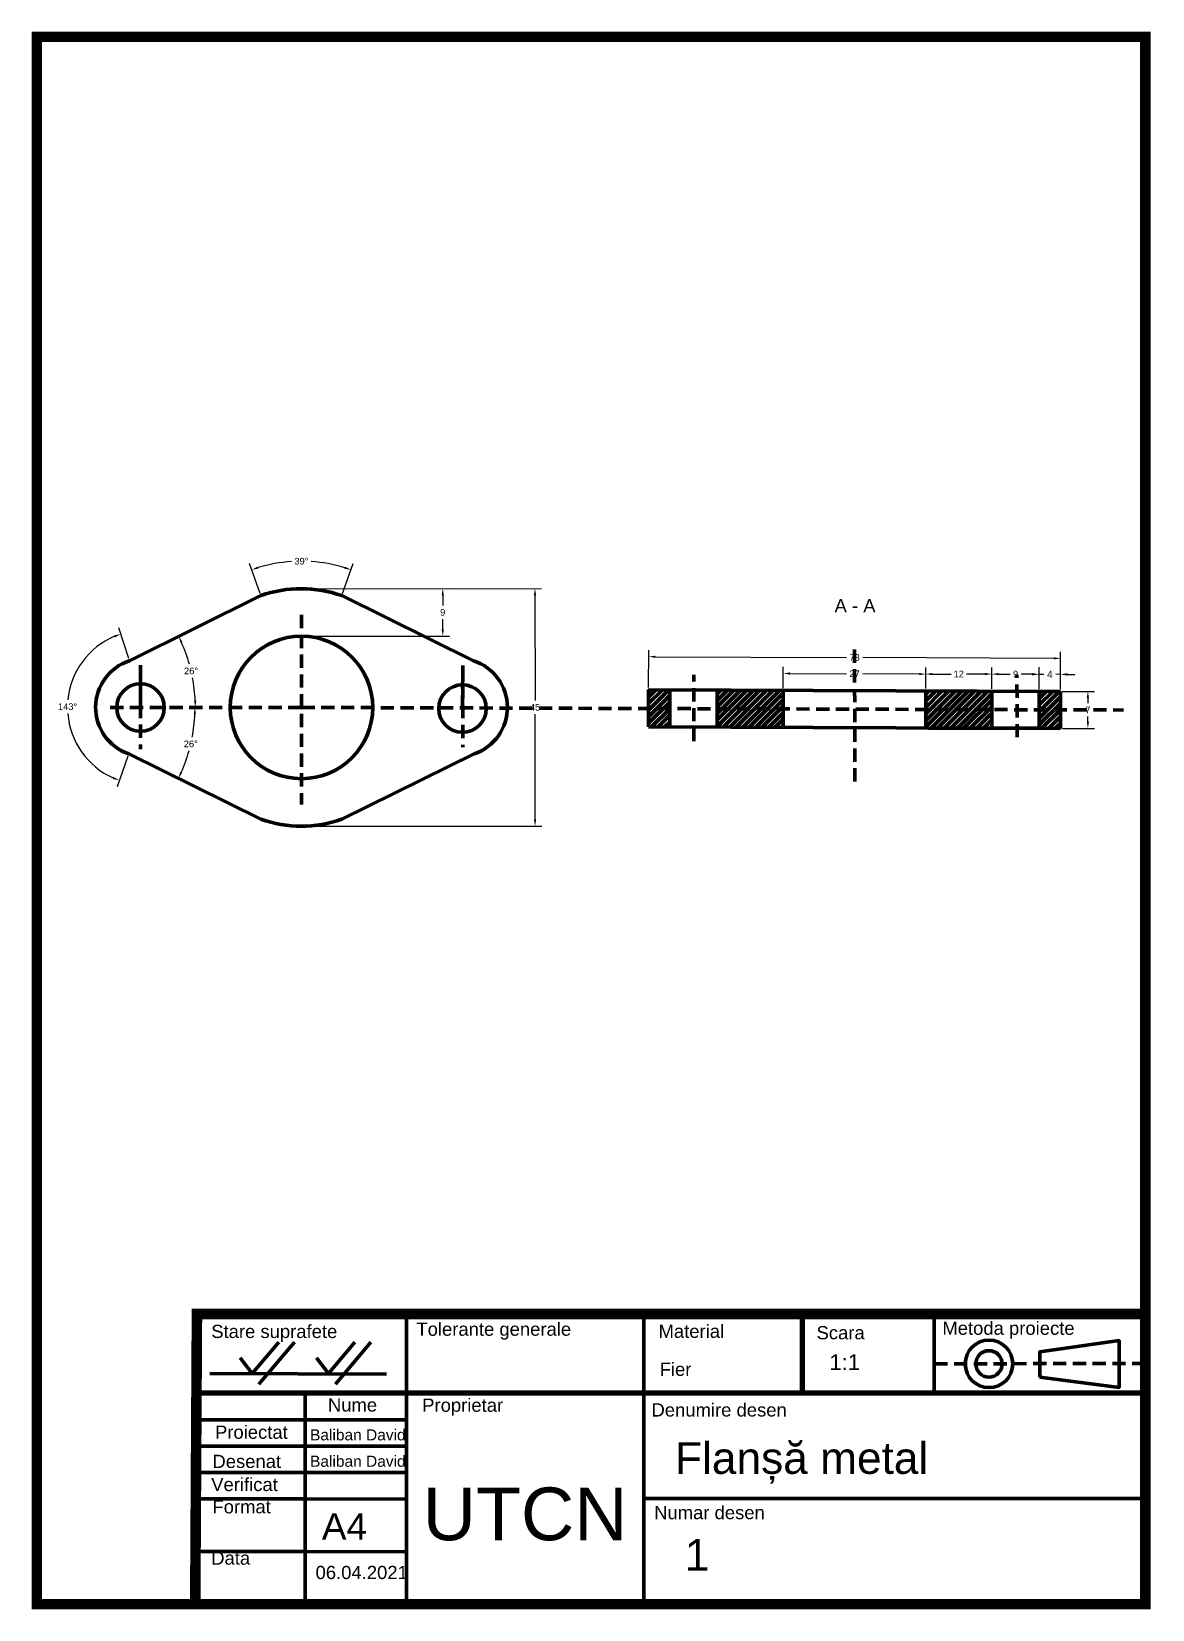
# Model space of a CAD drawing. Header units: inches. Extents: x 9 to 221, y 9 to 308.
import ezdxf

# ---------------------------------------------------------------- set-up
doc = ezdxf.new("R2010")
doc.units = ezdxf.units.IN
doc.header["$LTSCALE"] = 10
doc.header["$MEASUREMENT"] = 0
doc.linetypes.add('HIDDEN', pattern=[0.375, 0.25, -0.125])
doc.layers.add('Dotted1', color=7, linetype='HIDDEN')
doc.layers.add('Dotted2', color=7, linetype='HIDDEN')
doc.styles.get("Standard").update_dxf_attribs({"font": 'arial.ttf'})
doc.dimstyles.get("Standard").update_dxf_attribs({"dimtxt": 0.18, "dimasz": 0.18, "dimexe": 0.18, "dimexo": 0.0625, "dimgap": 0.09, "dimtad": 0, "dimtih": 1, "dimtoh": 1, "dimdec": 4, "dimzin": 0, "dimdsep": 46, "dimtxsty": 'Standard', "dimcen": 0.09, "dimadec": 0, "dimazin": 0, "dimtfac": 1, "dimtdec": 4, "dimtofl": 0, "dimtmove": 0, "dimatfit": 3, "dimfxl": 1, "dimtolj": 1, "dimtzin": 0, "dimarcsym": 0})

# ---------------------------------------------------------------- blocks, each defined once
blk = doc.blocks.new('*D1')
at = {"color": 0, "lineweight": -2, "transparency": 16777216}
for p, q in [((204.32, 182.95), (210.36, 182.95)), ((209.1, 181.69), (209.1, 180.71)), ((209.1, 177.21), (209.1, 178.19)), ((204.32, 175.95), (210.36, 175.95))]:
    blk.add_line(p, q, dxfattribs=at)
at = {"color": 0, "lineweight": 100, "transparency": 16777216}
for points in [[(208.89, 181.69), (209.31, 181.69), (209.1, 182.95)], [(208.89, 177.21), (209.31, 177.21), (209.1, 175.95)]]:
    blk.add_solid(points, dxfattribs=at)
at = {"layer": 'Defpoints', "color": 0, "lineweight": 100, "transparency": 16777216}
for p in [(203.88, 182.95), (203.88, 175.95), (209.1, 175.95)]:
    blk.add_point(p, dxfattribs=at)
at = {"color": 0, "lineweight": 100, "transparency": 16777216, "insert": (209.1, 179.45), "char_height": 1.26, "attachment_point": 5}
blk.add_mtext('\\A1;7', dxfattribs=at)
blk = doc.blocks.new('*D2')
at = {"color": 0, "lineweight": -2, "transparency": 16777216}
for p, q in [((125.88, 183.7), (125.91, 190.79)), ((127.17, 189.53), (163.38, 189.38)), ((202.65, 189.22), (166.44, 189.37)), ((203.88, 183.39), (203.91, 190.48))]:
    blk.add_line(p, q, dxfattribs=at)
at = {"color": 0, "lineweight": 100, "transparency": 16777216}
for points in [[(127.17, 189.74), (127.17, 189.32), (125.91, 189.53)], [(202.65, 189.43), (202.65, 189.01), (203.91, 189.22)]]:
    blk.add_solid(points, dxfattribs=at)
at = {"layer": 'Defpoints', "color": 0, "lineweight": 100, "transparency": 16777216}
for p in [(203.91, 189.22), (125.88, 183.27), (203.88, 182.95)]:
    blk.add_point(p, dxfattribs=at)
at = {"color": 0, "lineweight": 100, "transparency": 16777216, "insert": (164.91, 189.38), "char_height": 1.26, "attachment_point": 5}
blk.add_mtext('\\A1;78', dxfattribs=at)
blk = doc.blocks.new('*D3')
at = {"color": 0, "lineweight": -2, "transparency": 16777216}
for p, q in [((190.88, 183.44), (190.9, 187.51)), ((192.16, 186.24), (194.35, 186.23)), ((198.64, 186.22), (196.44, 186.22)), ((199.88, 183.41), (199.9, 187.47))]:
    blk.add_line(p, q, dxfattribs=at)
at = {"color": 0, "lineweight": 100, "transparency": 16777216}
for points in [[(192.16, 186.45), (192.15, 186.03), (190.9, 186.25)], [(198.64, 186.43), (198.63, 186.01), (199.9, 186.21)]]:
    blk.add_solid(points, dxfattribs=at)
at = {"layer": 'Defpoints', "color": 0, "lineweight": 100, "transparency": 16777216}
for p in [(199.9, 186.21), (190.88, 183.01), (199.88, 182.97)]:
    blk.add_point(p, dxfattribs=at)
at = {"color": 0, "lineweight": 100, "transparency": 16777216, "insert": (195.4, 186.23), "char_height": 1.26, "attachment_point": 5}
blk.add_mtext('\\A1;9', dxfattribs=at)
blk = doc.blocks.new('*D4')
at = {"color": 0, "lineweight": -2, "transparency": 16777216}
for p, q in [((178.39, 183.49), (178.39, 187.51)), ((179.65, 186.25), (183.17, 186.25)), ((189.62, 186.25), (186.1, 186.25)), ((190.88, 183.44), (190.88, 187.51))]:
    blk.add_line(p, q, dxfattribs=at)
at = {"color": 0, "lineweight": 100, "transparency": 16777216}
for points in [[(179.65, 186.46), (179.65, 186.04), (178.39, 186.25)], [(189.62, 186.46), (189.62, 186.04), (190.88, 186.25)]]:
    blk.add_solid(points, dxfattribs=at)
at = {"layer": 'Defpoints', "color": 0, "lineweight": 100, "transparency": 16777216}
for p in [(178.39, 186.25), (178.39, 183.06), (190.88, 183.01)]:
    blk.add_point(p, dxfattribs=at)
at = {"color": 0, "lineweight": 100, "transparency": 16777216, "insert": (184.63, 186.25), "char_height": 1.26, "attachment_point": 5}
blk.add_mtext('\\A1;12', dxfattribs=at)
blk = doc.blocks.new('*D5')
at = {"color": 0, "lineweight": -2, "transparency": 16777216}
for p, q in [((198.55, 186.22), (197.2, 186.22)), ((199.88, 183.44), (199.9, 187.56)), ((199.9, 186.21), (200.75, 186.21)), ((203.9, 186.19), (203.04, 186.2)), ((203.88, 183.42), (203.9, 187.54)), ((205.25, 186.19), (206.6, 186.18))]:
    blk.add_line(p, q, dxfattribs=at)
at = {"color": 0, "lineweight": 100, "transparency": 16777216}
for points in [[(198.55, 186.44), (198.54, 185.99), (199.9, 186.21)], [(205.25, 186.41), (205.24, 185.96), (203.9, 186.19)]]:
    blk.add_solid(points, dxfattribs=at)
at = {"layer": 'Defpoints', "color": 0, "lineweight": 100, "transparency": 16777216}
for p in [(203.9, 186.19), (199.88, 182.97), (203.88, 182.95)]:
    blk.add_point(p, dxfattribs=at)
at = {"color": 0, "lineweight": 100, "transparency": 16777216, "insert": (201.9, 186.2), "char_height": 1.35, "attachment_point": 5}
blk.add_mtext('\\A1;4', dxfattribs=at)
blk = doc.blocks.new('*D6')
at = {"color": 0, "lineweight": -2, "transparency": 16777216}
for p, q in [((151.39, 183.6), (151.4, 187.62)), ((152.66, 186.35), (163.36, 186.31)), ((177.14, 186.25), (166.44, 186.3)), ((178.39, 183.49), (178.4, 187.51))]:
    blk.add_line(p, q, dxfattribs=at)
at = {"color": 0, "lineweight": 100, "transparency": 16777216}
for points in [[(152.66, 186.56), (152.66, 186.14), (151.4, 186.36)], [(177.14, 186.46), (177.14, 186.04), (178.4, 186.25)]]:
    blk.add_solid(points, dxfattribs=at)
at = {"layer": 'Defpoints', "color": 0, "lineweight": 100, "transparency": 16777216}
for p in [(178.4, 186.25), (151.39, 183.16), (178.39, 183.06)]:
    blk.add_point(p, dxfattribs=at)
at = {"color": 0, "lineweight": 100, "transparency": 16777216, "insert": (164.9, 186.3), "char_height": 1.26, "attachment_point": 5}
blk.add_mtext('\\A1;27', dxfattribs=at)
blk = doc.blocks.new('*D7')
at = {"color": 0, "lineweight": -2, "transparency": 16777216}
for p, q in [((60.6, 202.42), (105.62, 202.45)), ((104.36, 201.19), (104.37, 181.22)), ((104.38, 158.71), (104.37, 178.68)), ((60.62, 157.43), (105.64, 157.45))]:
    blk.add_line(p, q, dxfattribs=at)
at = {"color": 0, "lineweight": 100, "transparency": 16777216}
for points in [[(104.57, 201.19), (104.15, 201.19), (104.36, 202.45)], [(104.59, 158.71), (104.17, 158.71), (104.38, 157.45)]]:
    blk.add_solid(points, dxfattribs=at)
at = {"layer": 'Defpoints', "color": 0, "lineweight": 100, "transparency": 16777216}
for p in [(60.16, 202.42), (104.36, 202.45), (60.19, 157.42)]:
    blk.add_point(p, dxfattribs=at)
at = {"color": 0, "lineweight": 100, "transparency": 16777216, "insert": (104.37, 179.95), "char_height": 1.26, "attachment_point": 5}
blk.add_mtext('\\A1;45', dxfattribs=at)
blk = doc.blocks.new('*D8')
at = {"color": 0, "lineweight": -2, "transparency": 16777216}
for p, q in [((60.6, 202.42), (88.15, 202.44)), ((86.89, 201.18), (86.89, 199.21)), ((86.89, 194.7), (86.89, 196.67)), ((60.6, 193.42), (88.16, 193.44))]:
    blk.add_line(p, q, dxfattribs=at)
at = {"color": 0, "lineweight": 100, "transparency": 16777216}
for points in [[(87.1, 201.18), (86.68, 201.18), (86.89, 202.44)], [(87.1, 194.7), (86.68, 194.7), (86.9, 193.44)]]:
    blk.add_solid(points, dxfattribs=at)
at = {"layer": 'Defpoints', "color": 0, "lineweight": 100, "transparency": 16777216}
for p in [(60.16, 202.42), (86.89, 202.44), (60.16, 193.42)]:
    blk.add_point(p, dxfattribs=at)
at = {"color": 0, "lineweight": 100, "transparency": 16777216, "insert": (86.89, 197.94), "char_height": 1.26, "attachment_point": 5}
blk.add_mtext('\\A1;9', dxfattribs=at)
blk = doc.blocks.new('*D9')
at = {"color": 0, "lineweight": -2, "transparency": 16777216}
for start, end in [(15.6582, 23.9743), (2.3785, 10.7195)]:
    blk.add_arc((9.67, 179.92), 30.35, start, end, dxfattribs=at)
at = {"color": 0, "lineweight": 100, "transparency": 16777216}
for points in [[(37.21, 192.17), (37.59, 192.35), (36.87, 193.4)], [(40.21, 181.19), (39.79, 181.18), (40.02, 179.92)]]:
    blk.add_solid(points, dxfattribs=at)
at = {"layer": 'Defpoints', "color": 0, "lineweight": 100, "transparency": 16777216}
for p in [(52.44, 201.12), (27.56, 188.79), (39.67, 184.56), (22.86, 179.92), (60.13, 179.92)]:
    blk.add_point(p, dxfattribs=at)
at = {"color": 0, "lineweight": 100, "transparency": 16777216, "insert": (39.22, 186.84), "char_height": 1.26, "attachment_point": 5}
blk.add_mtext('\\A1;26°', dxfattribs=at)
blk = doc.blocks.new('*D10')
at = {"color": 0, "lineweight": -2, "transparency": 16777216}
for p, q in [((27.42, 189.2), (25.52, 195.04)), ((27.25, 170.71), (25.24, 164.91))]:
    blk.add_line(p, q, dxfattribs=at)
for start, end in [(113.0295, 174.4791), (184.4651, 245.9187)]:
    blk.add_arc((30.45, 179.93), 14.64, start, end, dxfattribs=at)
at = {"color": 0, "lineweight": 100, "transparency": 16777216}
for points in [[(24.65, 193.59), (24.8, 193.2), (25.91, 193.84)], [(24.56, 166.76), (24.4, 166.37), (25.65, 166.1)]]:
    blk.add_solid(points, dxfattribs=at)
at = {"layer": 'Defpoints', "color": 0, "lineweight": 100, "transparency": 16777216}
for p in [(27.56, 188.79), (17.12, 185.95), (30.45, 179.93), (27.4, 171.12)]:
    blk.add_point(p, dxfattribs=at)
at = {"color": 0, "lineweight": 100, "transparency": 16777216, "insert": (15.82, 180.06), "char_height": 1.26, "attachment_point": 5}
blk.add_mtext('\\A1;143°', dxfattribs=at)
blk = doc.blocks.new('*D11')
at = {"color": 0, "lineweight": -2, "transparency": 16777216}
for p, q in [((52.3, 201.53), (50.3, 207.21)), ((67.93, 201.52), (69.93, 207.2))]:
    blk.add_line(p, q, dxfattribs=at)
for start, end in [(93.7548, 106.8518), (73.0827, 86.1796)]:
    blk.add_arc((60.1, 179.39), 28.24, start, end, dxfattribs=at)
at = {"color": 0, "lineweight": 100, "transparency": 16777216}
for points in [[(51.98, 206.22), (51.85, 206.62), (50.72, 206.02)], [(68.38, 206.61), (68.25, 206.21), (69.51, 206.01)]]:
    blk.add_solid(points, dxfattribs=at)
at = {"layer": 'Defpoints', "color": 0, "lineweight": 100, "transparency": 16777216}
for p in [(63.3, 207.45), (52.44, 201.12), (67.78, 201.11), (60.1, 179.39)]:
    blk.add_point(p, dxfattribs=at)
at = {"color": 0, "lineweight": 100, "transparency": 16777216, "insert": (60.12, 207.63), "char_height": 1.26, "attachment_point": 5}
blk.add_mtext('\\A1;39°', dxfattribs=at)
blk = doc.blocks.new('*D12')
at = {"color": 0, "lineweight": -2, "transparency": 16777216}
for start, end in [(349.3008, 357.6224), (336.0677, 344.3645)]:
    blk.add_arc((9.59, 179.92), 30.37, start, end, dxfattribs=at)
at = {"color": 0, "lineweight": 100, "transparency": 16777216}
for points in [[(39.72, 178.67), (40.14, 178.66), (39.95, 179.92)], [(37.53, 167.52), (37.15, 167.7), (36.81, 166.47)]]:
    blk.add_solid(points, dxfattribs=at)
at = {"layer": 'Defpoints', "color": 0, "lineweight": 100, "transparency": 16777216}
for p in [(22.86, 179.92), (60.13, 179.92), (27.4, 171.12), (38.54, 170.77), (52.44, 158.73)]:
    blk.add_point(p, dxfattribs=at)
at = {"color": 0, "lineweight": 100, "transparency": 16777216, "insert": (39.16, 173.01), "char_height": 1.26, "attachment_point": 5}
blk.add_mtext('\\A1;26°', dxfattribs=at)

msp = doc.modelspace()

# ---------------------------------------------------------------- hatches: boundary and pattern name
at = {"lineweight": 100}
h = msp.add_hatch(dxfattribs=at)
h.set_pattern_fill('ANSI31', color=256, scale=7)
h.set_pattern_definition([(45, (49.8852, -48.8003), (-0.6187184, 0.6187184), [])])
h.paths.add_polyline_path([(129.88278, 183.25024), (125.88273, 183.26629), (125.88273, 176.26629), (129.88278, 176.25024)])
h.paths.add_polyline_path([(151.38559, 183.14991), (138.88271, 183.21415), (138.88271, 176.21415), (151.38559, 176.14991)])
h.paths.add_polyline_path([(190.88217, 183.00561), (178.38544, 182.91848), (178.38544, 175.91848), (190.88217, 176.00561)])
h.paths.add_polyline_path([(203.8821, 182.95347), (199.88217, 182.96951), (199.88217, 175.96951), (203.8821, 175.95347)])

# ---------------------------------------------------------------- linework, layer by layer
for p, q in [((27.55756, 188.78729), (52.44427, 201.11563)), ((67.77943, 201.10687), (92.71112, 188.78729)), ((125.88273, 176.26629), (125.88273, 183.26629)), ((125.88273, 183.26629), (203.8821, 182.95347)), ((129.88278, 176.25024), (129.88278, 183.25024)), ((138.88271, 176.21415), (138.88271, 183.21415)), ((151.38559, 176.16401), (151.38559, 183.16401)), ((178.38544, 176.05573), (178.38544, 183.05573)), ((190.88217, 175.96951), (190.88217, 183.00561)), ((199.88217, 175.96951), (199.88217, 182.96951)), ((203.8821, 175.95347), (203.8821, 182.95347)), ((125.88273, 176.26629), (203.8821, 175.95347)), ((190.88217, 176.00561), (178.88217, 176.00561)), ((199.88217, 175.96951), (190.88217, 175.96951)), ((27.39539, 171.11909), (52.44427, 158.73378)), ((92.87329, 171.11909), (67.77943, 158.74254)), ((220, 64.99903), (180, 64.99903)), ((180, 64.99903), (180, 50)), ((58.79576, 59.67327), (52.07246, 51.68046)), ((73.26795, 59.67327), (66.54465, 51.68046)), ((42.782, 53.68046), (76.25514, 53.55774)), ((60.8055, 44.95396), (40.20724, 44.95396)), ((40.20724, 44.95396), (80, 44.95396)), ((60.8055, 39.95396), (60.8055, 44.95396)), ((60.8055, 39.95396), (40.1776, 39.95396)), ((40.1776, 39.95396), (80, 39.95396)), ((60.8055, 34.95396), (60.8055, 39.95396)), ((60.8055, 34.95396), (40.14795, 34.95396)), ((40.14795, 34.95396), (80, 34.95396)), ((60.8055, 29.95396), (60.8055, 34.95396)), ((60.8055, 29.95396), (40.8055, 29.95396)), ((40.8055, 29.95396), (80, 29.89924)), ((60.8055, 19.95396), (60.8055, 29.95396)), ((60.8055, 20), (40.8055, 20)), ((40.8055, 20), (80, 19.90791)), ((60.8055, 10), (60.8055, 20)), ((60.8055, 10), (60.8055, 20))]:
    msp.add_line(p, q, dxfattribs=at)
at = {"lineweight": 100, "const_width": 2}
msp.add_lwpolyline([(10, 10), (220, 10), (220, 307), (10, 307)], close=True, dxfattribs=at)
at = {"lineweight": 100}
for points, const_width in [([(220, 10), (40, 10), (40.32609, 64.99903), (220.32609, 64.99903)], 2), ([(220, 64.99903), (155, 64.99903), (155, 50)], 1), ([(220, 10), (220, 50), (40, 50)], 1)]:
    msp.add_lwpolyline(points, dxfattribs=dict(at, const_width=const_width))
for points in [[(155, 64.99903), (125, 64.99903), (125, 50), (125, 64.99903), (80, 64.99903), (80, 50)], [(48.53988, 56.68046), (50.81897, 53.68046), (55.83296, 59.67327)], [(62.95509, 56.68046), (65.23418, 53.68046), (70.24817, 59.67327)], [(40.23716, 50), (60.8055, 50), (60.8055, 10)], [(80, 50), (80, 10)], [(125, 50), (125, 10)], [(125, 10), (125, 30), (220, 30)]]:
    msp.add_lwpolyline(points, dxfattribs=at)
msp.add_lwpolyline([(199.9873, 52.99969), (215.01052, 51.0658), (215.0098, 59.94973), (199.9873, 57.79356)], close=True, dxfattribs=at)
for centre, radius in [((60.13349, 179.92471), 13.5), ((29.63064, 179.90668), 4.5), ((90.63032, 179.71022), 4.5), ((190.36162, 55.53362), 4.5), ((190.36162, 55.53362), 2.5)]:
    msp.add_circle(centre, radius, dxfattribs=at)
for centre, radius, start, end in [((60.09944, 179.38774), 23.03699, 70.5261547, 109.4083778), ((30.45313, 179.92587), 9.32251, 108.0953609, 250.8528578), ((89.81555, 179.92587), 9.32251, 289.1471422, 71.9046391), ((60.09944, 180.46168), 23.03699, 250.5916222, 289.4738453)]:
    msp.add_arc(centre, radius, start, end, dxfattribs=at)
at = {"layer": 'Dotted1', "lineweight": 100}
for p, q in [((164.95483, 165.89846), (164.89853, 191.42656)), ((29.63064, 179.90668), (29.64495, 187.91685)), ((29.64495, 187.91685), (29.64495, 172.04437)), ((90.63032, 179.71022), (90.69621, 187.86196)), ((90.69621, 187.86196), (90.69621, 172.39415)), ((134.45858, 173.56158), (134.48099, 186.10896)), ((195.73289, 174.26971), (195.63678, 186.08008)), ((60.13349, 179.92471), (22.85881, 179.92471)), ((60.13349, 179.92471), (215.832, 179.4365)), ((180, 55.53362), (220, 55.62831))]:
    msp.add_line(p, q, dxfattribs=at)
at = {"layer": 'Dotted2', "lineweight": 100}
for p, q in [((60.13349, 179.92471), (60.13349, 197.44485)), ((60.13349, 197.44485), (60.13349, 161.55925))]:
    msp.add_line(p, q, dxfattribs=at)

# ---------------------------------------------------------------- texts
at = {"lineweight": 100}
for s, height, p in [(' A - A', 2.5, (160.14408, 197.95088)), ('Stare suprafete', 2.5, (43.03723, 60.43179)), ('Tolerante generale', 2.5, (81.89708, 60.86244)), ('Material', 2.5, (127.76832, 60.46574)), ('Metoda proiecte', 2.5, (181.53796, 61.04516)), ('Scara', 2.5, (157.70114, 60.19071)), ('1:1', 3, (160.12208, 54.35861)), ('Fier', 2.5, (127.97928, 53.258)), ('Nume', 2.5, (65.14114, 46.50612)), ('Proprietar', 2.5, (82.9976, 46.45818)), ('Denumire desen', 2.5, (126.43436, 45.55723)), ('Proiectat', 2.5, (43.74701, 41.34022)), ('Baliban David', 2.1, (61.75812, 41.03587)), ('Flanșă metal', 6, (130.89297, 34.69277)), ('Desenat', 2.5, (43.26077, 35.80483)), ('Baliban David', 2.1, (61.75812, 36.03587)), ('Verificat', 2.5, (43.03447, 31.43042)), ('UTCN', 10, (83.08683, 22.10736)), ('Format', 2.5, (43.26077, 27.20685)), ('A4', 5, (63.99565, 22.24076)), ('Numar desen', 2.5, (126.93537, 26.10209)), ('1', 6, (132.72845, 16.35086)), ('Data', 2.5, (43.03447, 17.47757)), ('06.04.2021', 2.5, (62.79391, 14.7549))]:
    msp.add_text(s, height=height, dxfattribs=at).set_placement(p)

# ---------------------------------------------------------------- dimensions: what is measured, and where the dimension line sits
for base, center, p1, p2, picture, middle in [((63.30276, 207.44589), (60.09944, 179.38774), (67.77943, 201.10687), (52.44427, 201.11563), '*D11', (60.11557, 207.62815)), ((17.11596, 185.9531), (30.45313, 179.92587), (27.55756, 188.78729), (27.39539, 171.11909), '*D10', (15.81792, 180.0602))]:
    dim = msp.add_angular_dim_3p(base=base, center=center, p1=p1, p2=p2, dimstyle='Standard', override={"dimscale": 7}, dxfattribs=at)
    dim.commit()
    dim.dimension.update_dxf_attribs({"geometry": picture, "text_midpoint": middle})
for base, line2, picture, middle in [((39.66561, 184.5603), ((27.55756, 188.78729), (52.44427, 201.11563)), '*D9', (39.22251, 186.84405)), ((38.54092, 170.77317), ((27.39539, 171.11909), (52.44427, 158.73378)), '*D12', (39.15587, 173.01376))]:
    dim = msp.add_angular_dim_2l(base=base, line1=((60.13349, 179.92471), (22.85881, 179.92471)), line2=line2, dimstyle='Standard', override={"dimscale": 7}, dxfattribs=at)
    dim.commit()
    dim.dimension.update_dxf_attribs({"geometry": picture, "text_midpoint": middle})
for p1, p2, distance, override, picture, middle in [((60.18523, 157.42484), (60.1596, 202.42465), -44.19835, {"dimscale": 7, "dimdec": 0}, '*D7', (104.37076, 179.94992)), ((60.16473, 193.42467), (60.1596, 202.42465), -26.73098, {"dimscale": 7, "dimdec": 0}, '*D8', (86.89314, 197.93989)), ((125.88273, 183.26629), (203.8821, 182.95347), 6.26562, {"dimscale": 7, "dimdec": 0}, '*D2', (164.90754, 189.37545)), ((151.38559, 183.16401), (178.38544, 183.05573), 3.19241, {"dimscale": 7, "dimdec": 0}, '*D6', (164.89832, 186.30225)), ((190.88217, 183.00561), (199.88217, 182.96951), 3.24059, {"dimscale": 7, "dimdec": 0}, '*D3', (195.39517, 186.22812)), ((199.88217, 182.96951), (203.8821, 182.95347), 3.24059, {"dimscale": 7.5, "dimdec": 0, "dimtix": 1, "dimtofl": 1, "dimatfit": 3}, '*D5', (201.89513, 186.20205))]:
    dim = msp.add_aligned_dim(p1=p1, p2=p2, distance=distance, dimstyle='Standard', override=override, dxfattribs=at)
    dim.commit()
    dim.dimension.update_dxf_attribs({"geometry": picture, "text_midpoint": middle})
dim = msp.add_linear_dim(base=(178.38544, 186.24617), p1=(190.88217, 183.00561), p2=(178.38544, 183.05573), dimstyle='Standard', override={"dimscale": 7, "dimdec": 0}, dxfattribs=at)
dim.commit()
dim.dimension.update_dxf_attribs({"geometry": '*D4', "text_midpoint": (184.63381, 186.24617)})
dim = msp.add_linear_dim(base=(209.10137, 175.95347), p1=(203.8821, 182.95347), p2=(203.8821, 175.95347), angle=90, dimstyle='Standard', override={"dimscale": 7, "dimdec": 0}, dxfattribs=at)
dim.commit()
dim.dimension.update_dxf_attribs({"geometry": '*D1', "text_midpoint": (209.10137, 179.45347)})

doc.saveas('drawing.dxf')
